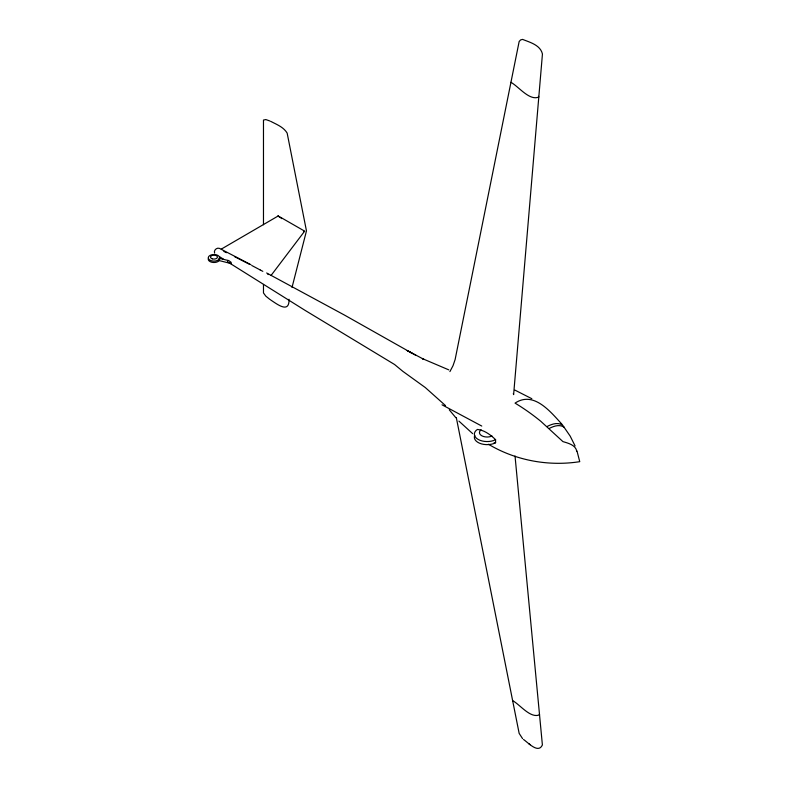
<?xml version="1.0" encoding="UTF-8"?>
<svg xmlns="http://www.w3.org/2000/svg" width="788" height="788" viewBox="0 0 788 788"><rect width="100%" height="100%" fill="white"/><g stroke="black" fill="none" stroke-linecap="round" stroke-linejoin="round"><path stroke-width="1.18" d="M495.583 439.674L493.544 440.571A12.795 7.388 0 0 1 478.099 439.399A12.795 7.388 0 0 1 476.06 430.484L477.459 429.43C484.403 430.169 490.707 434.907 495.583 439.674L495.593 442.748L493.544 443.654A12.795 7.388 0 0 1 479.35 443.122A12.795 7.388 0 0 1 474.78 435.34M289.009 299.263C289.56 314.422 276.352 303.528 270.648 299.972M292.013 287.482L306.463 230.904L287.157 133.103C283.581 127.085 276.716 124.494 270.796 121.401M228.234 260.503L218.966 258.247L218.956 260.848A5.733 3.31 0 0 1 211.795 262.246A5.733 3.31 0 0 1 208.446 258.336M271.023 275.505L304.651 231.15L280.912 217.508M449.909 371.601L453.031 365.671L455.109 359.584L519.154 41.528L520.612 39.922L522.572 39.4C530.068 42.365 540.361 45.064 542.44 53.998L513.618 394.611L513.323 393.557M219.172 259.154L218.956 259.469A5.733 3.31 0 0 1 209.588 259.941A5.733 3.31 0 0 1 212.021 254.701A5.733 3.31 0 0 1 219.724 257.814L219.665 258.809M481.153 429.864L480.483 430.356A7.693 4.442 0 0 0 481.704 435.725A7.693 4.442 0 0 0 490.993 436.424L491.978 435.991M221.31 249.107L278.105 216.02M547.03 426.564C551.698 424.072 557.845 421.925 562.662 425.195L570.177 436.109L575.082 445.919M549.206 428.485C553.659 426.111 559.539 424.072 564.129 427.195M304.523 231.386L303.547 231.564M218.453 260.385L231.367 263.645L231.071 262.276L228.953 260.729A4.541 2.896 70.5 0 0 227.821 260.483L227.584 261.084M494.145 442.58L495.593 442.748M231.13 263.665L229.485 262.778M269.969 121.017L265.832 119.569L263.478 120.052L263.478 224.767M448.786 369.868L422.407 358.619L423.796 359.298L407.219 350.552L412.222 353.398M514.869 390.09L531.821 398.708M223.841 251.421L226.471 252.692M234.588 256.652L249.195 264.147M250.948 264.719L219.468 248.378C216.798 247.274 213.44 250.367 214.612 253.096M251.776 265.497L260.05 269.87M278.115 216.03L280.902 217.508M266.63 272.973L344.504 315.092L416.025 355.447M260.168 269.939L262.818 271.348M442.038 404.815L481.764 426.062M488.471 444.255C515.667 460.527 548.497 466.545 579.751 461.669L576.993 451.041M267.753 274.155L268.373 274.559M219.625 256.73L223.585 259.272M227.545 261.813L305.32 310.521L394.552 364.489L402.845 371.345L425.274 387.529L445.486 405.574M281.69 218.601L280.912 218.049M523.528 739.489C528.305 742.759 538.312 753.988 542.39 744.965L515.027 455.986M528.659 743.577L529.615 744.256M529.763 744.355L530.275 744.719M278.056 215.991L279.819 217.271M269.969 299.499L265.832 296.16L263.478 292.959L263.478 284.438M510.939 82.316C518.918 86.778 529.408 101.002 538.775 97.062L538.608 96.323M512.633 700.601C520.356 704.955 530.442 718.666 539.534 714.844L539.386 714.155M472.652 433.636L458.931 421.117M561.962 424.249C550.487 411.74 533.693 390.641 515.056 403.111L519.243 405.712A200.438 115.728 60 0 1 540.735 421.235L562.937 441.615C568.089 443.151 575.585 444.964 576.747 451.14M455.838 417.709L449.268 409.829M522.572 738.642L519.154 733.382L456.311 417.581M219.527 258.336A5.733 3.31 0 0 1 219.724 259.193M212.258 258.819A3.447 1.99 0 0 0 217.429 257.095A3.447 1.99 0 0 0 212.258 255.371A3.447 1.99 0 0 0 212.258 258.819"/></g></svg>
